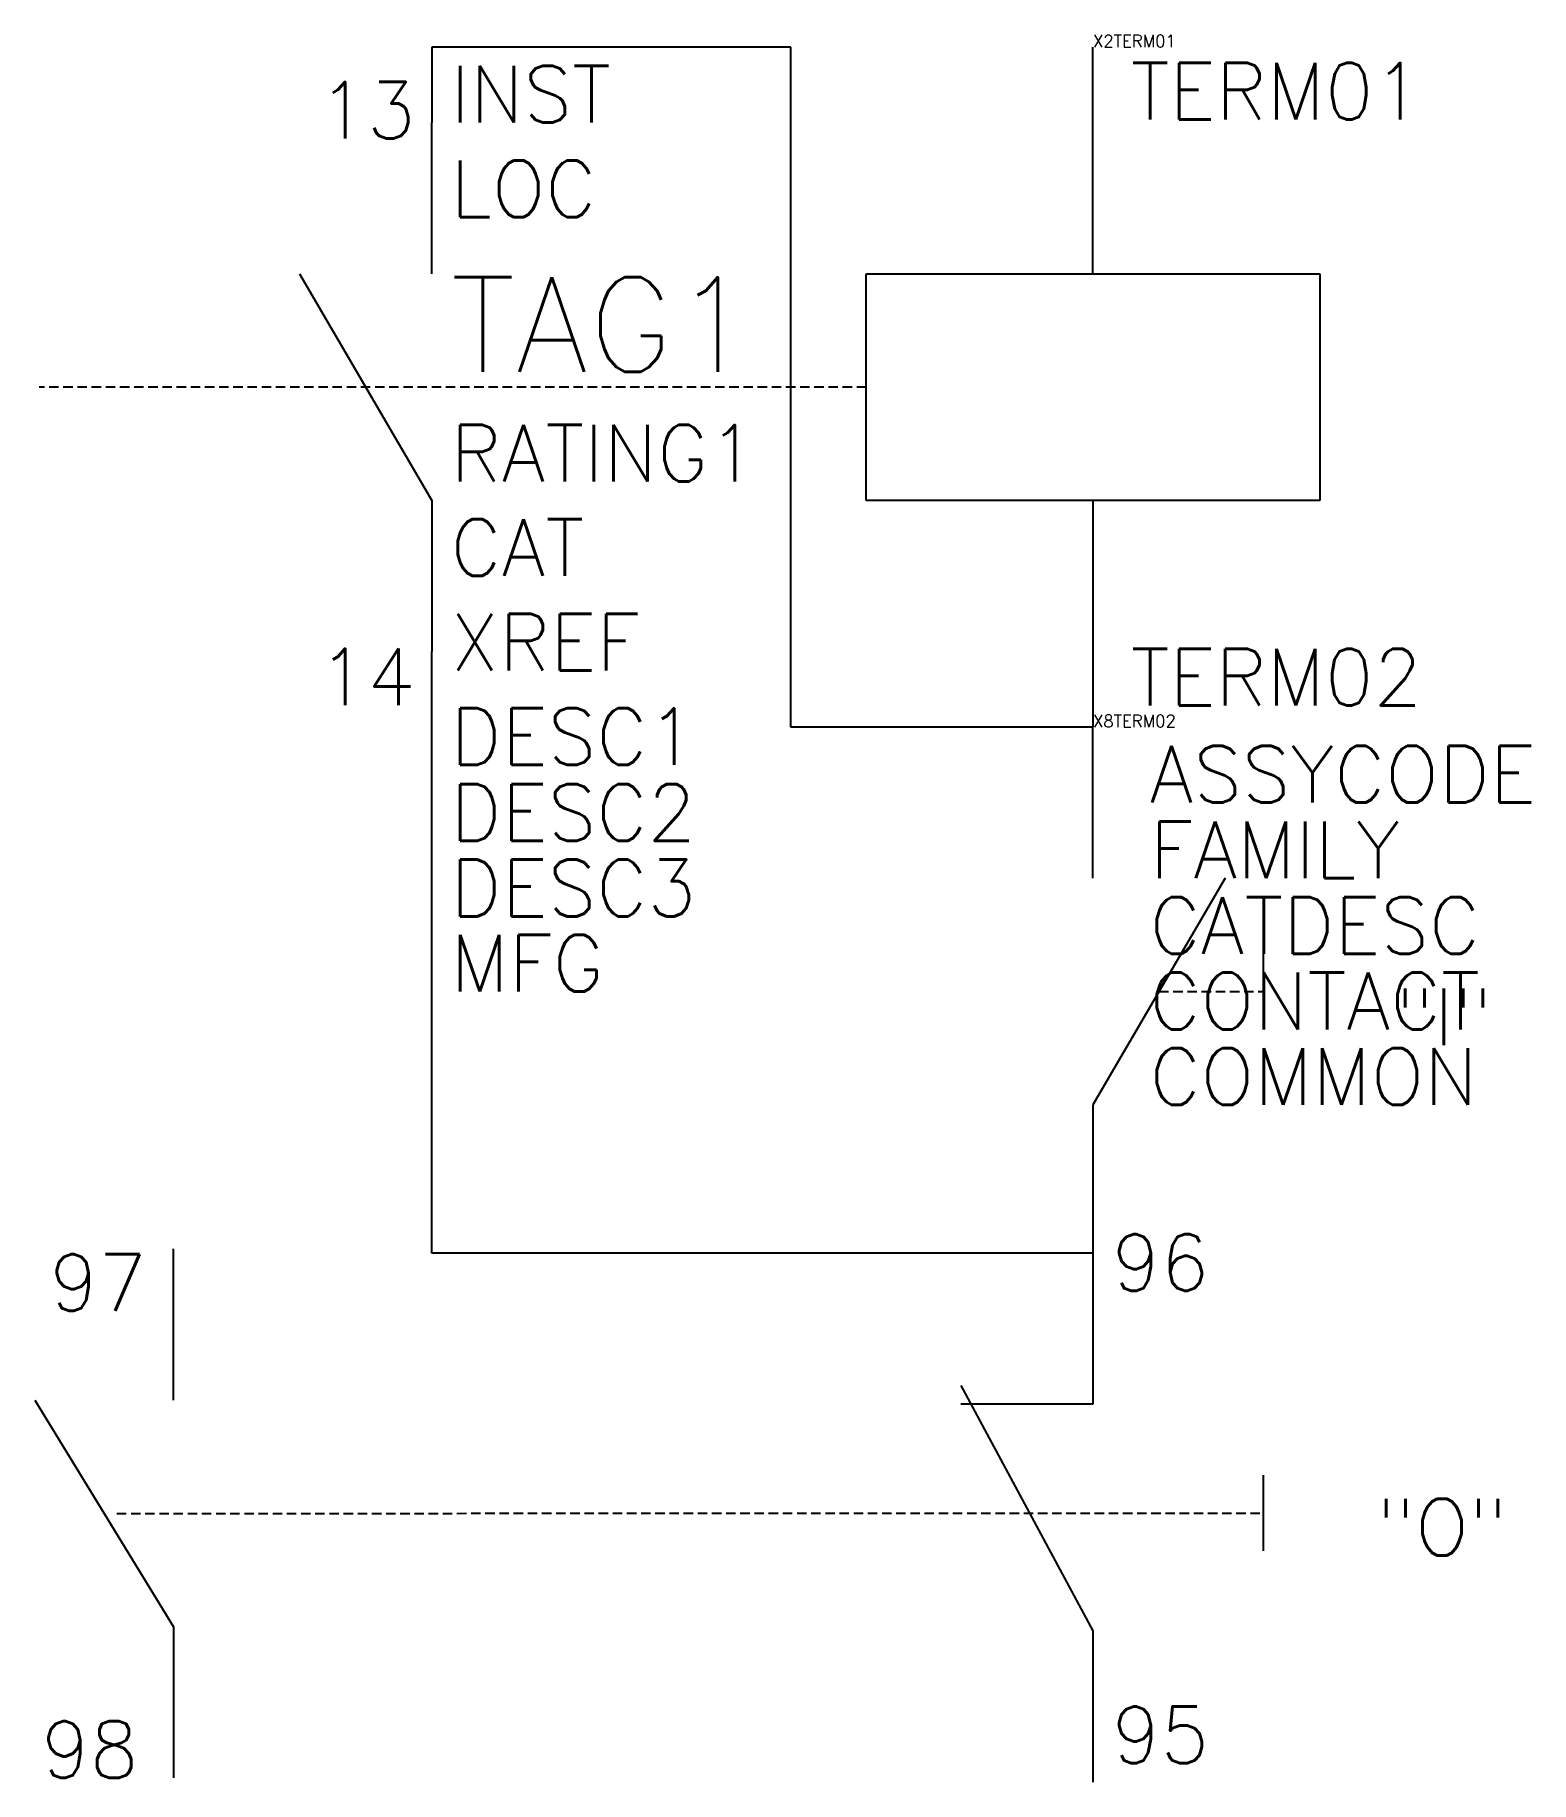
# Model space of a CAD drawing. Header units: inches. Extents: x -28 to 11.6, y 0 to 46.2.
import ezdxf

# ---------------------------------------------------------------- set-up
doc = ezdxf.new("R2010")
doc.units = ezdxf.units.IN
doc.header["$MEASUREMENT"] = 0
doc.linetypes.add('штриховая2', pattern=[0.375, 0.25, -0.125])
doc.styles.get("Standard").update_dxf_attribs({"font": 'txt.shx'})

msp = doc.modelspace()

# ---------------------------------------------------------------- linework, layer by layer
at = {"linetype": 'Continuous'}
for p, q in [((-8, 45.923), (-17.5, 45.923)), ((-17.5, 45.923), (-17.5, 43.923)), ((-8, 27.923), (-8, 45.923)), ((-17.5, 14), (-17.5, 29.923)), ((0, 27.923), (-8, 27.923)), ((0, 14), (-17.5, 14))]:
    msp.add_line(p, q, dxfattribs=at)
for p, q in [((0, 39.923), (0, 45.923)), ((-17.5, 39.923), (-17.5, 43.923)), ((-21, 39.923), (-17.5, 33.923)), ((-6, 39.923), (6, 39.923)), ((-6, 33.923), (-6, 39.923)), ((6, 39.923), (6, 33.923)), ((-17.5, 33.923), (-17.5, 29.923)), ((6, 33.923), (-6, 33.923)), ((0, 33.923), (0, 27.923)), ((0, 23.923), (0, 27.923)), ((3.5, 23.923), (0, 17.923)), ((4.5, 21.923), (4.5, 19.923)), ((0, 17.923), (0, 14)), ((-24.333, 10.109), (-24.333, 14.109)), ((0, 14), (0, 10)), ((-3.5, 10.5), (0, 4)), ((-28, 10.109), (-24.333, 4.109)), ((0, 10), (-3.5, 10)), ((4.5, 8.121), (4.5, 6.121)), ((-24.333, 4.109), (-24.333, 0.109)), ((0, 4), (0, 0))]:
    msp.add_line(p, q)
at = {"linetype": 'штриховая2'}
for p, q in [((-6, 36.923), (-27.885, 36.923)), ((1.75, 20.923), (4.5, 20.923)), ((-25.833, 7.109), (4.5, 7.121))]:
    msp.add_line(p, q, dxfattribs=at)

# ---------------------------------------------------------------- texts
at = {"linetype": 'Continuous', "char_height": 1.5, "attachment_point": 1}
for s, insert in [('13', (-20.5, 45)), ('14', (-20.5, 30)), ('"I"', (8, 21)), ('96', (0.5, 14.5)), ('97', (-27.612, 13.973)), ('"O"', (7.5, 7.5)), ('95', (0.5, 2)), ('98', (-27.833, 1.609))]:
    msp.add_mtext_dynamic_manual_height_columns(s, width=4.5, gutter_width=15, heights=[0], dxfattribs=dict(at, insert=insert))
at = {"flags": 1}
for tag, p, s, height in [('X2TERM01', (0, 45.923), '', 0.32), ('INST', (-17, 43.923), '', 1.5), ('LOC', (-17, 41.423), '', 1.5), ('CAT', (-17, 31.923), '', 1.5), ('XREF', (-17, 29.423), '', 1.5), ('DESC1', (-17, 26.923), '', 1.5), ('X8TERM02', (0, 27.923), '', 0.32), ('ASSYCODE', (1.5, 25.923), '', 1.5), ('DESC2', (-17, 24.914), '', 1.5), ('FAMILY', (1.5, 23.923), 'MS_ACKO', 1.5), ('DESC3', (-17, 22.914), '', 1.5), ('CATDESC', (1.5, 21.923), '', 1.5), ('MFG', (-17, 20.923), '', 1.5), ('CONTACT', (1.5, 19.923), '', 1.5), ('COMMON', (1.5, 17.923), '', 1.5)]:
    msp.add_attdef(tag, p, s, height=height, dxfattribs=at)
for tag, p, s, height in [('TERM01', (0.996, 44.003), 'A1', 1.5), ('TAG1', (-17, 37.329), 'K', 2.5), ('RATING1', (-17, 34.423), '', 1.5), ('TERM02', (0.995, 28.495), 'A2', 1.5)]:
    msp.add_attdef(tag, p, s, height=height)

doc.saveas('drawing.dxf')
